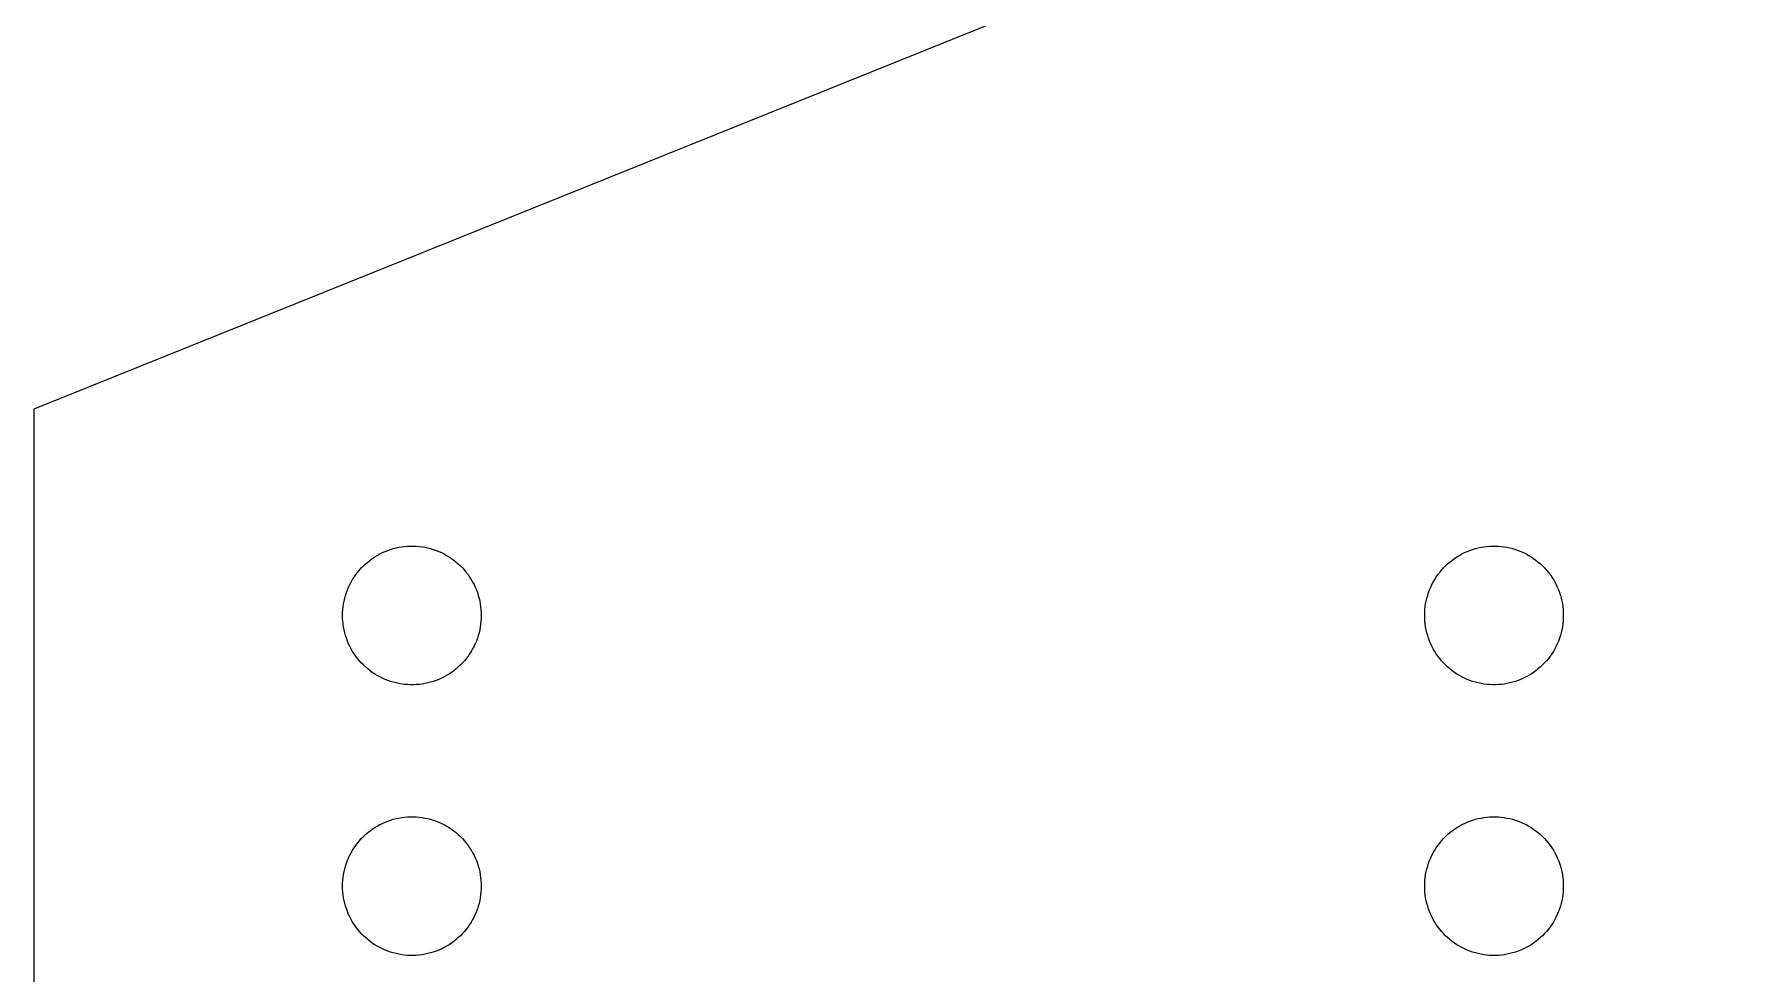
# Model space of a CAD drawing. Header units: metres. Extents: x -8.2 to 8.2, y -4.4 to 4.4.
# Drawn here: x -8.156 to -6.177, y 0.843 to 1.936 of the extents above; entities that cross this region are included whole.
import ezdxf

# ---------------------------------------------------------------- set-up
doc = ezdxf.new("R2010")
doc.units = ezdxf.units.M

msp = doc.modelspace()

# ---------------------------------------------------------------- linework, layer by layer
for p, q in [((-1.7194, 4.0903), (-8.1565, 1.5)), ((-8.1565, 1.5), (-8.1565, -1.5)), ((-7.7653, 1.3241), (-7.7626, 1.3261)), ((-7.7626, 1.3261), (-7.7598, 1.328)), ((-7.7598, 1.328), (-7.7569, 1.3297)), ((-7.7569, 1.3297), (-7.7539, 1.3314)), ((-7.7539, 1.3314), (-7.7509, 1.3329)), ((-7.7509, 1.3329), (-7.7478, 1.3342)), ((-7.7478, 1.3342), (-7.7447, 1.3355)), ((-7.7447, 1.3355), (-7.7415, 1.3366)), ((-7.7415, 1.3366), (-7.7382, 1.3376)), ((-7.7382, 1.3376), (-7.735, 1.3384)), ((-7.735, 1.3384), (-7.7317, 1.3391)), ((-7.7317, 1.3391), (-7.7283, 1.3397)), ((-7.7283, 1.3397), (-7.725, 1.3401)), ((-7.725, 1.3401), (-7.7216, 1.3404)), ((-7.7216, 1.3404), (-7.7182, 1.3405)), ((-7.7182, 1.3405), (-7.7148, 1.3405)), ((-7.7148, 1.3405), (-7.7115, 1.3404)), ((-7.7115, 1.3404), (-7.7081, 1.3401)), ((-7.7081, 1.3401), (-7.7047, 1.3397)), ((-7.7047, 1.3397), (-7.7014, 1.3391)), ((-7.7014, 1.3391), (-7.6981, 1.3384)), ((-7.6981, 1.3384), (-7.6948, 1.3376)), ((-7.6948, 1.3376), (-7.6916, 1.3366)), ((-7.6916, 1.3366), (-7.6884, 1.3355)), ((-7.6884, 1.3355), (-7.6853, 1.3342)), ((-7.6853, 1.3342), (-7.6822, 1.3329)), ((-7.6822, 1.3329), (-7.6791, 1.3314)), ((-7.6791, 1.3314), (-7.6762, 1.3297)), ((-7.6762, 1.3297), (-7.6733, 1.328)), ((-7.6733, 1.328), (-7.6705, 1.3261)), ((-7.6705, 1.3261), (-7.6677, 1.3241)), ((-6.5055, 1.3241), (-6.5027, 1.3261)), ((-6.5027, 1.3261), (-6.4999, 1.328)), ((-6.4999, 1.328), (-6.497, 1.3297)), ((-6.497, 1.3297), (-6.4941, 1.3314)), ((-6.4941, 1.3314), (-6.4911, 1.3329)), ((-6.4911, 1.3329), (-6.488, 1.3342)), ((-6.488, 1.3342), (-6.4848, 1.3355)), ((-6.4848, 1.3355), (-6.4816, 1.3366)), ((-6.4816, 1.3366), (-6.4784, 1.3376)), ((-6.4784, 1.3376), (-6.4751, 1.3384)), ((-6.4751, 1.3384), (-6.4718, 1.3391)), ((-6.4718, 1.3391), (-6.4685, 1.3397)), ((-6.4685, 1.3397), (-6.4651, 1.3401)), ((-6.4651, 1.3401), (-6.4618, 1.3404)), ((-6.4618, 1.3404), (-6.4584, 1.3405)), ((-6.4584, 1.3405), (-6.455, 1.3405)), ((-6.455, 1.3405), (-6.4516, 1.3404)), ((-6.4516, 1.3404), (-6.4483, 1.3401)), ((-6.4483, 1.3401), (-6.4449, 1.3397)), ((-6.4449, 1.3397), (-6.4416, 1.3391)), ((-6.4416, 1.3391), (-6.4383, 1.3384)), ((-6.4383, 1.3384), (-6.435, 1.3376)), ((-6.435, 1.3376), (-6.4318, 1.3366)), ((-6.4318, 1.3366), (-6.4286, 1.3355)), ((-6.4286, 1.3355), (-6.4254, 1.3342)), ((-6.4254, 1.3342), (-6.4223, 1.3329)), ((-6.4223, 1.3329), (-6.4193, 1.3314)), ((-6.4193, 1.3314), (-6.4163, 1.3297)), ((-6.4163, 1.3297), (-6.4134, 1.328)), ((-6.4134, 1.328), (-6.4106, 1.3261)), ((-6.4106, 1.3261), (-6.4079, 1.3241)), ((-7.7838, 1.3045), (-7.7818, 1.3073)), ((-7.7818, 1.3073), (-7.7798, 1.31)), ((-7.7798, 1.31), (-7.7776, 1.3126)), ((-7.7776, 1.3126), (-7.7754, 1.3151)), ((-7.7754, 1.3151), (-7.773, 1.3175)), ((-7.773, 1.3175), (-7.7705, 1.3198)), ((-7.7705, 1.3198), (-7.768, 1.322)), ((-7.768, 1.322), (-7.7653, 1.3241)), ((-7.6677, 1.3241), (-7.6651, 1.322)), ((-7.6651, 1.322), (-7.6625, 1.3198)), ((-7.6625, 1.3198), (-7.6601, 1.3175)), ((-7.6601, 1.3175), (-7.6577, 1.3151)), ((-7.6577, 1.3151), (-7.6554, 1.3126)), ((-7.6554, 1.3126), (-7.6533, 1.31)), ((-7.6533, 1.31), (-7.6512, 1.3073)), ((-7.6512, 1.3073), (-7.6493, 1.3045)), ((-6.5239, 1.3045), (-6.522, 1.3073)), ((-6.522, 1.3073), (-6.5199, 1.31)), ((-6.5199, 1.31), (-6.5178, 1.3126)), ((-6.5178, 1.3126), (-6.5155, 1.3151)), ((-6.5155, 1.3151), (-6.5132, 1.3175)), ((-6.5132, 1.3175), (-6.5107, 1.3198)), ((-6.5107, 1.3198), (-6.5081, 1.322)), ((-6.5081, 1.322), (-6.5055, 1.3241)), ((-6.4079, 1.3241), (-6.4052, 1.322)), ((-6.4052, 1.322), (-6.4027, 1.3198)), ((-6.4027, 1.3198), (-6.4002, 1.3175)), ((-6.4002, 1.3175), (-6.3979, 1.3151)), ((-6.3979, 1.3151), (-6.3956, 1.3126)), ((-6.3956, 1.3126), (-6.3934, 1.31)), ((-6.3934, 1.31), (-6.3914, 1.3073)), ((-6.3914, 1.3073), (-6.3895, 1.3045)), ((-7.7928, 1.2864), (-7.7916, 1.2895)), ((-7.7916, 1.2895), (-7.7903, 1.2927)), ((-7.7903, 1.2927), (-7.7888, 1.2957)), ((-7.7888, 1.2957), (-7.7873, 1.2987)), ((-7.7873, 1.2987), (-7.7856, 1.3016)), ((-7.7856, 1.3016), (-7.7838, 1.3045)), ((-7.6493, 1.3045), (-7.6475, 1.3016)), ((-7.6475, 1.3016), (-7.6458, 1.2987)), ((-7.6458, 1.2987), (-7.6442, 1.2957)), ((-7.6442, 1.2957), (-7.6428, 1.2927)), ((-7.6428, 1.2927), (-7.6415, 1.2895)), ((-7.6415, 1.2895), (-7.6403, 1.2864)), ((-6.5329, 1.2864), (-6.5317, 1.2895)), ((-6.5317, 1.2895), (-6.5304, 1.2927)), ((-6.5304, 1.2927), (-6.529, 1.2957)), ((-6.529, 1.2957), (-6.5274, 1.2987)), ((-6.5274, 1.2987), (-6.5257, 1.3016)), ((-6.5257, 1.3016), (-6.5239, 1.3045)), ((-6.3895, 1.3045), (-6.3876, 1.3016)), ((-6.3876, 1.3016), (-6.386, 1.2987)), ((-6.386, 1.2987), (-6.3844, 1.2957)), ((-6.3844, 1.2957), (-6.383, 1.2927)), ((-6.383, 1.2927), (-6.3816, 1.2895)), ((-6.3816, 1.2895), (-6.3805, 1.2864)), ((-7.7969, 1.2666), (-7.7966, 1.2699)), ((-7.7966, 1.2699), (-7.7961, 1.2733)), ((-7.7961, 1.2733), (-7.7955, 1.2766)), ((-7.7955, 1.2766), (-7.7947, 1.2799)), ((-7.7947, 1.2799), (-7.7938, 1.2832)), ((-7.7938, 1.2832), (-7.7928, 1.2864)), ((-7.6403, 1.2864), (-7.6393, 1.2832)), ((-7.6393, 1.2832), (-7.6383, 1.2799)), ((-7.6383, 1.2799), (-7.6376, 1.2766)), ((-7.6376, 1.2766), (-7.6369, 1.2733)), ((-7.6369, 1.2733), (-7.6365, 1.2699)), ((-7.6365, 1.2699), (-7.6361, 1.2666)), ((-6.5371, 1.2666), (-6.5368, 1.2699)), ((-6.5368, 1.2699), (-6.5363, 1.2733)), ((-6.5363, 1.2733), (-6.5356, 1.2766)), ((-6.5356, 1.2766), (-6.5349, 1.2799)), ((-6.5349, 1.2799), (-6.5339, 1.2832)), ((-6.5339, 1.2832), (-6.5329, 1.2864)), ((-6.3805, 1.2864), (-6.3794, 1.2832)), ((-6.3794, 1.2832), (-6.3785, 1.2799)), ((-6.3785, 1.2799), (-6.3777, 1.2766)), ((-6.3777, 1.2766), (-6.3771, 1.2733)), ((-6.3771, 1.2733), (-6.3766, 1.2699)), ((-6.3766, 1.2699), (-6.3763, 1.2666)), ((-7.7972, 1.2632), (-7.7969, 1.2666)), ((-7.7972, 1.2598), (-7.7972, 1.2632)), ((-7.7972, 1.2565), (-7.7972, 1.2598)), ((-7.7969, 1.2531), (-7.7972, 1.2565)), ((-7.7966, 1.2497), (-7.7969, 1.2531)), ((-7.7961, 1.2464), (-7.7966, 1.2497)), ((-7.6365, 1.2497), (-7.6369, 1.2464)), ((-7.6361, 1.2531), (-7.6365, 1.2497)), ((-7.6361, 1.2666), (-7.6359, 1.2632)), ((-7.6359, 1.2565), (-7.6361, 1.2531)), ((-7.6359, 1.2632), (-7.6358, 1.2598)), ((-7.6358, 1.2598), (-7.6359, 1.2565)), ((-6.5374, 1.2598), (-6.5373, 1.2632)), ((-6.5373, 1.2565), (-6.5374, 1.2598)), ((-6.5373, 1.2632), (-6.5371, 1.2666)), ((-6.5371, 1.2531), (-6.5373, 1.2565)), ((-6.5368, 1.2497), (-6.5371, 1.2531)), ((-6.5363, 1.2464), (-6.5368, 1.2497)), ((-6.3766, 1.2497), (-6.3771, 1.2464)), ((-6.3763, 1.2531), (-6.3766, 1.2497)), ((-6.3763, 1.2666), (-6.3761, 1.2632)), ((-6.3761, 1.2565), (-6.3763, 1.2531)), ((-6.3761, 1.2632), (-6.376, 1.2598)), ((-6.376, 1.2598), (-6.3761, 1.2565)), ((-7.7955, 1.2431), (-7.7961, 1.2464)), ((-7.7947, 1.2398), (-7.7955, 1.2431)), ((-7.7938, 1.2365), (-7.7947, 1.2398)), ((-7.7928, 1.2333), (-7.7938, 1.2365)), ((-7.7916, 1.2301), (-7.7928, 1.2333)), ((-7.7903, 1.227), (-7.7916, 1.2301)), ((-7.6415, 1.2301), (-7.6428, 1.227)), ((-7.6403, 1.2333), (-7.6415, 1.2301)), ((-7.6393, 1.2365), (-7.6403, 1.2333)), ((-7.6383, 1.2398), (-7.6393, 1.2365)), ((-7.6376, 1.2431), (-7.6383, 1.2398)), ((-7.6369, 1.2464), (-7.6376, 1.2431)), ((-6.5356, 1.2431), (-6.5363, 1.2464)), ((-6.5349, 1.2398), (-6.5356, 1.2431)), ((-6.5339, 1.2365), (-6.5349, 1.2398)), ((-6.5329, 1.2333), (-6.5339, 1.2365)), ((-6.5317, 1.2301), (-6.5329, 1.2333)), ((-6.5304, 1.227), (-6.5317, 1.2301)), ((-6.3816, 1.2301), (-6.383, 1.227)), ((-6.3805, 1.2333), (-6.3816, 1.2301)), ((-6.3794, 1.2365), (-6.3805, 1.2333)), ((-6.3785, 1.2398), (-6.3794, 1.2365)), ((-6.3777, 1.2431), (-6.3785, 1.2398)), ((-6.3771, 1.2464), (-6.3777, 1.2431)), ((-7.7888, 1.224), (-7.7903, 1.227)), ((-7.7873, 1.2209), (-7.7888, 1.224)), ((-7.7856, 1.218), (-7.7873, 1.2209)), ((-7.7838, 1.2152), (-7.7856, 1.218)), ((-7.7818, 1.2124), (-7.7838, 1.2152)), ((-7.7798, 1.2097), (-7.7818, 1.2124)), ((-7.7776, 1.2071), (-7.7798, 1.2097)), ((-7.6533, 1.2097), (-7.6554, 1.2071)), ((-7.6512, 1.2124), (-7.6533, 1.2097)), ((-7.6493, 1.2152), (-7.6512, 1.2124)), ((-7.6475, 1.218), (-7.6493, 1.2152)), ((-7.6458, 1.2209), (-7.6475, 1.218)), ((-7.6442, 1.224), (-7.6458, 1.2209)), ((-7.6428, 1.227), (-7.6442, 1.224)), ((-6.529, 1.224), (-6.5304, 1.227)), ((-6.5274, 1.2209), (-6.529, 1.224)), ((-6.5257, 1.218), (-6.5274, 1.2209)), ((-6.5239, 1.2152), (-6.5257, 1.218)), ((-6.522, 1.2124), (-6.5239, 1.2152)), ((-6.5199, 1.2097), (-6.522, 1.2124)), ((-6.5178, 1.2071), (-6.5199, 1.2097)), ((-6.3934, 1.2097), (-6.3956, 1.2071)), ((-6.3914, 1.2124), (-6.3934, 1.2097)), ((-6.3895, 1.2152), (-6.3914, 1.2124)), ((-6.3876, 1.218), (-6.3895, 1.2152)), ((-6.386, 1.2209), (-6.3876, 1.218)), ((-6.3844, 1.224), (-6.386, 1.2209)), ((-6.383, 1.227), (-6.3844, 1.224)), ((-7.7754, 1.2046), (-7.7776, 1.2071)), ((-7.773, 1.2022), (-7.7754, 1.2046)), ((-7.7705, 1.1999), (-7.773, 1.2022)), ((-7.768, 1.1977), (-7.7705, 1.1999)), ((-7.7653, 1.1955), (-7.768, 1.1977)), ((-7.7626, 1.1936), (-7.7653, 1.1955)), ((-7.7598, 1.1917), (-7.7626, 1.1936)), ((-7.7569, 1.1899), (-7.7598, 1.1917)), ((-7.7539, 1.1883), (-7.7569, 1.1899)), ((-7.7509, 1.1868), (-7.7539, 1.1883)), ((-7.6791, 1.1883), (-7.6822, 1.1868)), ((-7.6762, 1.1899), (-7.6791, 1.1883)), ((-7.6733, 1.1917), (-7.6762, 1.1899)), ((-7.6705, 1.1936), (-7.6733, 1.1917)), ((-7.6677, 1.1955), (-7.6705, 1.1936)), ((-7.6651, 1.1977), (-7.6677, 1.1955)), ((-7.6625, 1.1999), (-7.6651, 1.1977)), ((-7.6601, 1.2022), (-7.6625, 1.1999)), ((-7.6577, 1.2046), (-7.6601, 1.2022)), ((-7.6554, 1.2071), (-7.6577, 1.2046)), ((-6.5155, 1.2046), (-6.5178, 1.2071)), ((-6.5132, 1.2022), (-6.5155, 1.2046)), ((-6.5107, 1.1999), (-6.5132, 1.2022)), ((-6.5081, 1.1977), (-6.5107, 1.1999)), ((-6.5055, 1.1955), (-6.5081, 1.1977)), ((-6.5027, 1.1936), (-6.5055, 1.1955)), ((-6.4999, 1.1917), (-6.5027, 1.1936)), ((-6.497, 1.1899), (-6.4999, 1.1917)), ((-6.4941, 1.1883), (-6.497, 1.1899)), ((-6.4911, 1.1868), (-6.4941, 1.1883)), ((-6.4193, 1.1883), (-6.4223, 1.1868)), ((-6.4163, 1.1899), (-6.4193, 1.1883)), ((-6.4134, 1.1917), (-6.4163, 1.1899)), ((-6.4106, 1.1936), (-6.4134, 1.1917)), ((-6.4079, 1.1955), (-6.4106, 1.1936)), ((-6.4052, 1.1977), (-6.4079, 1.1955)), ((-6.4027, 1.1999), (-6.4052, 1.1977)), ((-6.4002, 1.2022), (-6.4027, 1.1999)), ((-6.3979, 1.2046), (-6.4002, 1.2022)), ((-6.3956, 1.2071), (-6.3979, 1.2046)), ((-7.7478, 1.1854), (-7.7509, 1.1868)), ((-7.7447, 1.1842), (-7.7478, 1.1854)), ((-7.7415, 1.1831), (-7.7447, 1.1842)), ((-7.7382, 1.1821), (-7.7415, 1.1831)), ((-7.735, 1.1813), (-7.7382, 1.1821)), ((-7.7317, 1.1806), (-7.735, 1.1813)), ((-7.7283, 1.18), (-7.7317, 1.1806)), ((-7.725, 1.1796), (-7.7283, 1.18)), ((-7.7216, 1.1793), (-7.725, 1.1796)), ((-7.7182, 1.1791), (-7.7216, 1.1793)), ((-7.7148, 1.1791), (-7.7182, 1.1791)), ((-7.7115, 1.1793), (-7.7148, 1.1791)), ((-7.7081, 1.1796), (-7.7115, 1.1793)), ((-7.7047, 1.18), (-7.7081, 1.1796)), ((-7.7014, 1.1806), (-7.7047, 1.18)), ((-7.6981, 1.1813), (-7.7014, 1.1806)), ((-7.6948, 1.1821), (-7.6981, 1.1813)), ((-7.6916, 1.1831), (-7.6948, 1.1821)), ((-7.6884, 1.1842), (-7.6916, 1.1831)), ((-7.6853, 1.1854), (-7.6884, 1.1842)), ((-7.6822, 1.1868), (-7.6853, 1.1854)), ((-6.488, 1.1854), (-6.4911, 1.1868)), ((-6.4848, 1.1842), (-6.488, 1.1854)), ((-6.4816, 1.1831), (-6.4848, 1.1842)), ((-6.4784, 1.1821), (-6.4816, 1.1831)), ((-6.4751, 1.1813), (-6.4784, 1.1821)), ((-6.4718, 1.1806), (-6.4751, 1.1813)), ((-6.4685, 1.18), (-6.4718, 1.1806)), ((-6.4651, 1.1796), (-6.4685, 1.18)), ((-6.4618, 1.1793), (-6.4651, 1.1796)), ((-6.4584, 1.1791), (-6.4618, 1.1793)), ((-6.455, 1.1791), (-6.4584, 1.1791)), ((-6.4516, 1.1793), (-6.455, 1.1791)), ((-6.4483, 1.1796), (-6.4516, 1.1793)), ((-6.4449, 1.18), (-6.4483, 1.1796)), ((-6.4416, 1.1806), (-6.4449, 1.18)), ((-6.4383, 1.1813), (-6.4416, 1.1806)), ((-6.435, 1.1821), (-6.4383, 1.1813)), ((-6.4318, 1.1831), (-6.435, 1.1821)), ((-6.4286, 1.1842), (-6.4318, 1.1831)), ((-6.4254, 1.1854), (-6.4286, 1.1842)), ((-6.4223, 1.1868), (-6.4254, 1.1854)), ((-7.7653, 1.0092), (-7.7626, 1.0111)), ((-7.7626, 1.0111), (-7.7598, 1.013)), ((-7.7598, 1.013), (-7.7569, 1.0148)), ((-7.7569, 1.0148), (-7.7539, 1.0164)), ((-7.7539, 1.0164), (-7.7509, 1.0179)), ((-7.7509, 1.0179), (-7.7478, 1.0193)), ((-7.7478, 1.0193), (-7.7447, 1.0205)), ((-7.7447, 1.0205), (-7.7415, 1.0216)), ((-7.7415, 1.0216), (-7.7382, 1.0226)), ((-7.7382, 1.0226), (-7.735, 1.0234)), ((-7.735, 1.0234), (-7.7317, 1.0241)), ((-7.7317, 1.0241), (-7.7283, 1.0247)), ((-7.7283, 1.0247), (-7.725, 1.0252)), ((-7.725, 1.0252), (-7.7216, 1.0254)), ((-7.7216, 1.0254), (-7.7182, 1.0256)), ((-7.7182, 1.0256), (-7.7148, 1.0256)), ((-7.7148, 1.0256), (-7.7115, 1.0254)), ((-7.7115, 1.0254), (-7.7081, 1.0252)), ((-7.7081, 1.0252), (-7.7047, 1.0247)), ((-7.7047, 1.0247), (-7.7014, 1.0241)), ((-7.7014, 1.0241), (-7.6981, 1.0234)), ((-7.6981, 1.0234), (-7.6948, 1.0226)), ((-7.6948, 1.0226), (-7.6916, 1.0216)), ((-7.6916, 1.0216), (-7.6884, 1.0205)), ((-7.6884, 1.0205), (-7.6853, 1.0193)), ((-7.6853, 1.0193), (-7.6822, 1.0179)), ((-7.6822, 1.0179), (-7.6791, 1.0164)), ((-7.6791, 1.0164), (-7.6762, 1.0148)), ((-7.6762, 1.0148), (-7.6733, 1.013)), ((-7.6733, 1.013), (-7.6705, 1.0111)), ((-7.6705, 1.0111), (-7.6677, 1.0092)), ((-6.5055, 1.0092), (-6.5027, 1.0111)), ((-6.5027, 1.0111), (-6.4999, 1.013)), ((-6.4999, 1.013), (-6.497, 1.0148)), ((-6.497, 1.0148), (-6.4941, 1.0164)), ((-6.4941, 1.0164), (-6.4911, 1.0179)), ((-6.4911, 1.0179), (-6.488, 1.0193)), ((-6.488, 1.0193), (-6.4848, 1.0205)), ((-6.4848, 1.0205), (-6.4816, 1.0216)), ((-6.4816, 1.0216), (-6.4784, 1.0226)), ((-6.4784, 1.0226), (-6.4751, 1.0234)), ((-6.4751, 1.0234), (-6.4718, 1.0241)), ((-6.4718, 1.0241), (-6.4685, 1.0247)), ((-6.4685, 1.0247), (-6.4651, 1.0252)), ((-6.4651, 1.0252), (-6.4618, 1.0254)), ((-6.4618, 1.0254), (-6.4584, 1.0256)), ((-6.4584, 1.0256), (-6.455, 1.0256)), ((-6.455, 1.0256), (-6.4516, 1.0254)), ((-6.4516, 1.0254), (-6.4483, 1.0252)), ((-6.4483, 1.0252), (-6.4449, 1.0247)), ((-6.4449, 1.0247), (-6.4416, 1.0241)), ((-6.4416, 1.0241), (-6.4383, 1.0234)), ((-6.4383, 1.0234), (-6.435, 1.0226)), ((-6.435, 1.0226), (-6.4318, 1.0216)), ((-6.4318, 1.0216), (-6.4286, 1.0205)), ((-6.4286, 1.0205), (-6.4254, 1.0193)), ((-6.4254, 1.0193), (-6.4223, 1.0179)), ((-6.4223, 1.0179), (-6.4193, 1.0164)), ((-6.4193, 1.0164), (-6.4163, 1.0148)), ((-6.4163, 1.0148), (-6.4134, 1.013)), ((-6.4134, 1.013), (-6.4106, 1.0111)), ((-6.4106, 1.0111), (-6.4079, 1.0092)), ((-7.7838, 0.9895), (-7.7818, 0.9923)), ((-7.7818, 0.9923), (-7.7798, 0.995)), ((-7.7798, 0.995), (-7.7776, 0.9976)), ((-7.7776, 0.9976), (-7.7754, 1.0001)), ((-7.7754, 1.0001), (-7.773, 1.0025)), ((-7.773, 1.0025), (-7.7705, 1.0049)), ((-7.7705, 1.0049), (-7.768, 1.0071)), ((-7.768, 1.0071), (-7.7653, 1.0092)), ((-7.6677, 1.0092), (-7.6651, 1.0071)), ((-7.6651, 1.0071), (-7.6625, 1.0049)), ((-7.6625, 1.0049), (-7.6601, 1.0025)), ((-7.6601, 1.0025), (-7.6577, 1.0001)), ((-7.6577, 1.0001), (-7.6554, 0.9976)), ((-7.6554, 0.9976), (-7.6533, 0.995)), ((-7.6533, 0.995), (-7.6512, 0.9923)), ((-7.6512, 0.9923), (-7.6493, 0.9895)), ((-6.5239, 0.9895), (-6.522, 0.9923)), ((-6.522, 0.9923), (-6.5199, 0.995)), ((-6.5199, 0.995), (-6.5178, 0.9976)), ((-6.5178, 0.9976), (-6.5155, 1.0001)), ((-6.5155, 1.0001), (-6.5132, 1.0025)), ((-6.5132, 1.0025), (-6.5107, 1.0049)), ((-6.5107, 1.0049), (-6.5081, 1.0071)), ((-6.5081, 1.0071), (-6.5055, 1.0092)), ((-6.4079, 1.0092), (-6.4052, 1.0071)), ((-6.4052, 1.0071), (-6.4027, 1.0049)), ((-6.4027, 1.0049), (-6.4002, 1.0025)), ((-6.4002, 1.0025), (-6.3979, 1.0001)), ((-6.3979, 1.0001), (-6.3956, 0.9976)), ((-6.3956, 0.9976), (-6.3934, 0.995)), ((-6.3934, 0.995), (-6.3914, 0.9923)), ((-6.3914, 0.9923), (-6.3895, 0.9895)), ((-7.7938, 0.9682), (-7.7928, 0.9714)), ((-7.7928, 0.9714), (-7.7916, 0.9746)), ((-7.7916, 0.9746), (-7.7903, 0.9777)), ((-7.7903, 0.9777), (-7.7888, 0.9808)), ((-7.7888, 0.9808), (-7.7873, 0.9837)), ((-7.7873, 0.9837), (-7.7856, 0.9867)), ((-7.7856, 0.9867), (-7.7838, 0.9895)), ((-7.6493, 0.9895), (-7.6475, 0.9867)), ((-7.6475, 0.9867), (-7.6458, 0.9837)), ((-7.6458, 0.9837), (-7.6442, 0.9808)), ((-7.6442, 0.9808), (-7.6428, 0.9777)), ((-7.6428, 0.9777), (-7.6415, 0.9746)), ((-7.6415, 0.9746), (-7.6403, 0.9714)), ((-7.6403, 0.9714), (-7.6393, 0.9682)), ((-6.5339, 0.9682), (-6.5329, 0.9714)), ((-6.5329, 0.9714), (-6.5317, 0.9746)), ((-6.5317, 0.9746), (-6.5304, 0.9777)), ((-6.5304, 0.9777), (-6.529, 0.9808)), ((-6.529, 0.9808), (-6.5274, 0.9837)), ((-6.5274, 0.9837), (-6.5257, 0.9867)), ((-6.5257, 0.9867), (-6.5239, 0.9895)), ((-6.3895, 0.9895), (-6.3876, 0.9867)), ((-6.3876, 0.9867), (-6.386, 0.9837)), ((-6.386, 0.9837), (-6.3844, 0.9808)), ((-6.3844, 0.9808), (-6.383, 0.9777)), ((-6.383, 0.9777), (-6.3816, 0.9746)), ((-6.3816, 0.9746), (-6.3805, 0.9714)), ((-6.3805, 0.9714), (-6.3794, 0.9682)), ((-7.7972, 0.9483), (-7.7969, 0.9516)), ((-7.7969, 0.9516), (-7.7966, 0.955)), ((-7.7966, 0.955), (-7.7961, 0.9583)), ((-7.7961, 0.9583), (-7.7955, 0.9617)), ((-7.7955, 0.9617), (-7.7947, 0.965)), ((-7.7947, 0.965), (-7.7938, 0.9682)), ((-7.6393, 0.9682), (-7.6383, 0.965)), ((-7.6383, 0.965), (-7.6376, 0.9617)), ((-7.6376, 0.9617), (-7.6369, 0.9583)), ((-7.6369, 0.9583), (-7.6365, 0.955)), ((-7.6365, 0.955), (-7.6361, 0.9516)), ((-7.6361, 0.9516), (-7.6359, 0.9483)), ((-6.5373, 0.9483), (-6.5371, 0.9516)), ((-6.5371, 0.9516), (-6.5368, 0.955)), ((-6.5368, 0.955), (-6.5363, 0.9583)), ((-6.5363, 0.9583), (-6.5356, 0.9617)), ((-6.5356, 0.9617), (-6.5349, 0.965)), ((-6.5349, 0.965), (-6.5339, 0.9682)), ((-6.3794, 0.9682), (-6.3785, 0.965)), ((-6.3785, 0.965), (-6.3777, 0.9617)), ((-6.3777, 0.9617), (-6.3771, 0.9583)), ((-6.3771, 0.9583), (-6.3766, 0.955)), ((-6.3766, 0.955), (-6.3763, 0.9516)), ((-6.3763, 0.9516), (-6.3761, 0.9483)), ((-7.7972, 0.9449), (-7.7972, 0.9483)), ((-7.7972, 0.9415), (-7.7972, 0.9449)), ((-7.7969, 0.9381), (-7.7972, 0.9415)), ((-7.7966, 0.9348), (-7.7969, 0.9381)), ((-7.7961, 0.9314), (-7.7966, 0.9348)), ((-7.7955, 0.9281), (-7.7961, 0.9314)), ((-7.6369, 0.9314), (-7.6376, 0.9281)), ((-7.6365, 0.9348), (-7.6369, 0.9314)), ((-7.6361, 0.9381), (-7.6365, 0.9348)), ((-7.6359, 0.9415), (-7.6361, 0.9381)), ((-7.6359, 0.9483), (-7.6358, 0.9449)), ((-7.6358, 0.9449), (-7.6359, 0.9415)), ((-6.5374, 0.9449), (-6.5373, 0.9483)), ((-6.5373, 0.9415), (-6.5374, 0.9449)), ((-6.5371, 0.9381), (-6.5373, 0.9415)), ((-6.5368, 0.9348), (-6.5371, 0.9381)), ((-6.5363, 0.9314), (-6.5368, 0.9348)), ((-6.5356, 0.9281), (-6.5363, 0.9314)), ((-6.3771, 0.9314), (-6.3777, 0.9281)), ((-6.3766, 0.9348), (-6.3771, 0.9314)), ((-6.3763, 0.9381), (-6.3766, 0.9348)), ((-6.3761, 0.9415), (-6.3763, 0.9381)), ((-6.3761, 0.9483), (-6.376, 0.9449)), ((-6.376, 0.9449), (-6.3761, 0.9415)), ((-7.7947, 0.9248), (-7.7955, 0.9281)), ((-7.7938, 0.9215), (-7.7947, 0.9248)), ((-7.7928, 0.9183), (-7.7938, 0.9215)), ((-7.7916, 0.9152), (-7.7928, 0.9183)), ((-7.7903, 0.912), (-7.7916, 0.9152)), ((-7.7888, 0.909), (-7.7903, 0.912)), ((-7.6428, 0.912), (-7.6442, 0.909)), ((-7.6415, 0.9152), (-7.6428, 0.912)), ((-7.6403, 0.9183), (-7.6415, 0.9152)), ((-7.6393, 0.9215), (-7.6403, 0.9183)), ((-7.6383, 0.9248), (-7.6393, 0.9215)), ((-7.6376, 0.9281), (-7.6383, 0.9248)), ((-6.5349, 0.9248), (-6.5356, 0.9281)), ((-6.5339, 0.9215), (-6.5349, 0.9248)), ((-6.5329, 0.9183), (-6.5339, 0.9215)), ((-6.5317, 0.9152), (-6.5329, 0.9183)), ((-6.5304, 0.912), (-6.5317, 0.9152)), ((-6.529, 0.909), (-6.5304, 0.912)), ((-6.383, 0.912), (-6.3844, 0.909)), ((-6.3816, 0.9152), (-6.383, 0.912)), ((-6.3805, 0.9183), (-6.3816, 0.9152)), ((-6.3794, 0.9215), (-6.3805, 0.9183)), ((-6.3785, 0.9248), (-6.3794, 0.9215)), ((-6.3777, 0.9281), (-6.3785, 0.9248)), ((-7.7873, 0.906), (-7.7888, 0.909)), ((-7.7856, 0.9031), (-7.7873, 0.906)), ((-7.7838, 0.9002), (-7.7856, 0.9031)), ((-7.7818, 0.8974), (-7.7838, 0.9002)), ((-7.7798, 0.8947), (-7.7818, 0.8974)), ((-7.7776, 0.8921), (-7.7798, 0.8947)), ((-7.7754, 0.8896), (-7.7776, 0.8921)), ((-7.6554, 0.8921), (-7.6577, 0.8896)), ((-7.6533, 0.8947), (-7.6554, 0.8921)), ((-7.6512, 0.8974), (-7.6533, 0.8947)), ((-7.6493, 0.9002), (-7.6512, 0.8974)), ((-7.6475, 0.9031), (-7.6493, 0.9002)), ((-7.6458, 0.906), (-7.6475, 0.9031)), ((-7.6442, 0.909), (-7.6458, 0.906)), ((-6.5274, 0.906), (-6.529, 0.909)), ((-6.5257, 0.9031), (-6.5274, 0.906)), ((-6.5239, 0.9002), (-6.5257, 0.9031)), ((-6.522, 0.8974), (-6.5239, 0.9002)), ((-6.5199, 0.8947), (-6.522, 0.8974)), ((-6.5178, 0.8921), (-6.5199, 0.8947)), ((-6.5155, 0.8896), (-6.5178, 0.8921)), ((-6.3956, 0.8921), (-6.3979, 0.8896)), ((-6.3934, 0.8947), (-6.3956, 0.8921)), ((-6.3914, 0.8974), (-6.3934, 0.8947)), ((-6.3895, 0.9002), (-6.3914, 0.8974)), ((-6.3876, 0.9031), (-6.3895, 0.9002)), ((-6.386, 0.906), (-6.3876, 0.9031)), ((-6.3844, 0.909), (-6.386, 0.906)), ((-7.773, 0.8872), (-7.7754, 0.8896)), ((-7.7705, 0.8849), (-7.773, 0.8872)), ((-7.768, 0.8827), (-7.7705, 0.8849)), ((-7.7653, 0.8806), (-7.768, 0.8827)), ((-7.7626, 0.8786), (-7.7653, 0.8806)), ((-7.7598, 0.8767), (-7.7626, 0.8786)), ((-7.7569, 0.875), (-7.7598, 0.8767)), ((-7.7539, 0.8734), (-7.7569, 0.875)), ((-7.7509, 0.8718), (-7.7539, 0.8734)), ((-7.7478, 0.8705), (-7.7509, 0.8718)), ((-7.6822, 0.8718), (-7.6853, 0.8705)), ((-7.6791, 0.8734), (-7.6822, 0.8718)), ((-7.6762, 0.875), (-7.6791, 0.8734)), ((-7.6733, 0.8767), (-7.6762, 0.875)), ((-7.6705, 0.8786), (-7.6733, 0.8767)), ((-7.6677, 0.8806), (-7.6705, 0.8786)), ((-7.6651, 0.8827), (-7.6677, 0.8806)), ((-7.6625, 0.8849), (-7.6651, 0.8827)), ((-7.6601, 0.8872), (-7.6625, 0.8849)), ((-7.6577, 0.8896), (-7.6601, 0.8872)), ((-6.5132, 0.8872), (-6.5155, 0.8896)), ((-6.5107, 0.8849), (-6.5132, 0.8872)), ((-6.5081, 0.8827), (-6.5107, 0.8849)), ((-6.5055, 0.8806), (-6.5081, 0.8827)), ((-6.5027, 0.8786), (-6.5055, 0.8806)), ((-6.4999, 0.8767), (-6.5027, 0.8786)), ((-6.497, 0.875), (-6.4999, 0.8767)), ((-6.4941, 0.8734), (-6.497, 0.875)), ((-6.4911, 0.8718), (-6.4941, 0.8734)), ((-6.488, 0.8705), (-6.4911, 0.8718)), ((-6.4223, 0.8718), (-6.4254, 0.8705)), ((-6.4193, 0.8734), (-6.4223, 0.8718)), ((-6.4163, 0.875), (-6.4193, 0.8734)), ((-6.4134, 0.8767), (-6.4163, 0.875)), ((-6.4106, 0.8786), (-6.4134, 0.8767)), ((-6.4079, 0.8806), (-6.4106, 0.8786)), ((-6.4052, 0.8827), (-6.4079, 0.8806)), ((-6.4027, 0.8849), (-6.4052, 0.8827)), ((-6.4002, 0.8872), (-6.4027, 0.8849)), ((-6.3979, 0.8896), (-6.4002, 0.8872)), ((-7.7447, 0.8692), (-7.7478, 0.8705)), ((-7.7415, 0.8681), (-7.7447, 0.8692)), ((-7.7382, 0.8671), (-7.7415, 0.8681)), ((-7.735, 0.8663), (-7.7382, 0.8671)), ((-7.7317, 0.8656), (-7.735, 0.8663)), ((-7.7283, 0.865), (-7.7317, 0.8656)), ((-7.725, 0.8646), (-7.7283, 0.865)), ((-7.7216, 0.8643), (-7.725, 0.8646)), ((-7.7182, 0.8642), (-7.7216, 0.8643)), ((-7.7148, 0.8642), (-7.7182, 0.8642)), ((-7.7115, 0.8643), (-7.7148, 0.8642)), ((-7.7081, 0.8646), (-7.7115, 0.8643)), ((-7.7047, 0.865), (-7.7081, 0.8646)), ((-7.7014, 0.8656), (-7.7047, 0.865)), ((-7.6981, 0.8663), (-7.7014, 0.8656)), ((-7.6948, 0.8671), (-7.6981, 0.8663)), ((-7.6916, 0.8681), (-7.6948, 0.8671)), ((-7.6884, 0.8692), (-7.6916, 0.8681)), ((-7.6853, 0.8705), (-7.6884, 0.8692)), ((-6.4848, 0.8692), (-6.488, 0.8705)), ((-6.4816, 0.8681), (-6.4848, 0.8692)), ((-6.4784, 0.8671), (-6.4816, 0.8681)), ((-6.4751, 0.8663), (-6.4784, 0.8671)), ((-6.4718, 0.8656), (-6.4751, 0.8663)), ((-6.4685, 0.865), (-6.4718, 0.8656)), ((-6.4651, 0.8646), (-6.4685, 0.865)), ((-6.4618, 0.8643), (-6.4651, 0.8646)), ((-6.4584, 0.8642), (-6.4618, 0.8643)), ((-6.455, 0.8642), (-6.4584, 0.8642)), ((-6.4516, 0.8643), (-6.455, 0.8642)), ((-6.4483, 0.8646), (-6.4516, 0.8643)), ((-6.4449, 0.865), (-6.4483, 0.8646)), ((-6.4416, 0.8656), (-6.4449, 0.865)), ((-6.4383, 0.8663), (-6.4416, 0.8656)), ((-6.435, 0.8671), (-6.4383, 0.8663)), ((-6.4318, 0.8681), (-6.435, 0.8671)), ((-6.4286, 0.8692), (-6.4318, 0.8681)), ((-6.4254, 0.8705), (-6.4286, 0.8692))]:
    msp.add_line(p, q)

doc.saveas('drawing.dxf')
